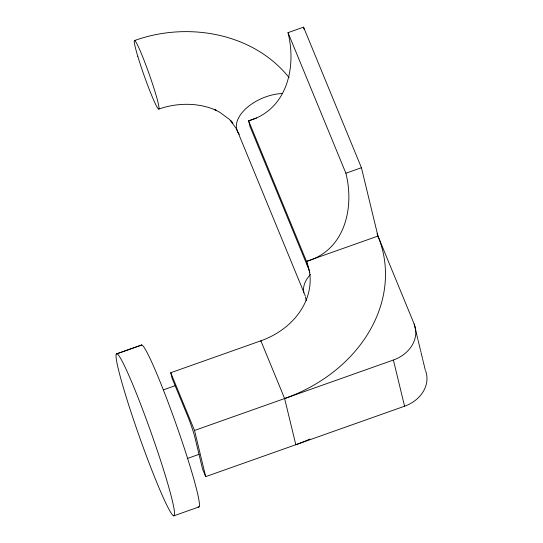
<?xml version="1.0" encoding="UTF-8"?>
<svg xmlns="http://www.w3.org/2000/svg" width="543" height="543" viewBox="0 0 543 543"><rect width="100%" height="100%" fill="white"/><g stroke="black" fill="none" stroke-linecap="round" stroke-linejoin="round"><path stroke-width="0.81" d="M425.603 370.862A33.055 27.041 -13.6 0 1 404.569 406.212L205.688 476.639L202.587 469.111L194.991 437.706A16.528 1.188 70.5 0 0 187.586 415.918L172.083 378.267L170.746 372.729L260.864 340.814A72.708 59.486 -13.6 0 0 306.49 261.38C344.893 250.418 354.62 207.901 345.891 173.224L288.014 32.655L303.551 27.15L361.428 167.719L378.485 238.234M256.554 117.994L248.613 120.811L249.956 126.349L307.833 266.918A72.708 59.486 -13.6 0 1 309.802 272.722M345.891 173.224L361.428 167.719M307.833 266.918L306.49 261.38L377.962 236.069A148.721 121.68 -13.6 0 1 284.627 398.542L295.806 444.724A148.721 121.68 -13.6 0 0 309.924 439.036M116.847 353.792L141.703 344.988M116.433 353.955L141.295 345.151M163.531 389.82L175.45 385.598M205.688 476.639L194.516 430.456L393.397 360.029A33.055 27.041 -13.6 0 0 414.133 323.92L376.998 233.721M187.152 458.557L199.064 454.342M173.794 515.85A85.937 6.19 70.5 0 0 136.972 394.883A85.937 6.19 70.5 0 0 125.189 393.729A85.937 6.19 70.5 0 0 173.794 515.85L199.064 506.89M134.447 40.596C186.975 21.469 253.14 32.546 289.093 77.622M158.855 109.062C177.262 102.62 198.168 102.423 216.182 110.283M216.277 110.297L214.268 109.435L219.705 112.245L229.071 119.114L232.866 122.989L230.361 120.234L236.096 128.413M306.49 261.38L248.613 120.811C287.023 109.842 296.743 67.325 288.014 32.655M236.694 129.227L303.87 292.385M284.634 398.548L260.864 340.814L260.945 341.16M295.609 444.255L295.806 444.724M170.746 372.729L194.516 430.456M414.133 323.92L415.531 329.696M415.707 330.416L416.053 331.861M416.23 332.581L417.628 338.357M417.798 339.076L418.151 340.522M418.32 341.242L420.418 349.902M420.594 350.622L420.94 352.061M421.117 352.787L422.515 358.556M422.685 359.283L423.038 360.722M423.214 361.441L425.305 370.102M393.397 360.029L404.569 406.212M303.551 27.15L304.066 29.288M305.417 296.831L306.286 300.652M141.024 345.721A85.937 6.19 70.5 0 1 175.959 423.791A85.937 6.19 70.5 0 1 198.093 506.795M305.336 295.881A36.354 20.743 -22.4 0 1 310.406 274.473M239.368 134.352A36.354 20.743 -22.4 0 1 245.416 109.068A36.354 20.743 -22.4 0 1 282.211 93.511M137.786 56.296A36.354 2.62 70.5 0 0 158.57 109.075A36.354 2.62 70.5 0 0 143.59 59.119A36.354 2.62 70.5 0 0 137.786 56.296"/></g></svg>
